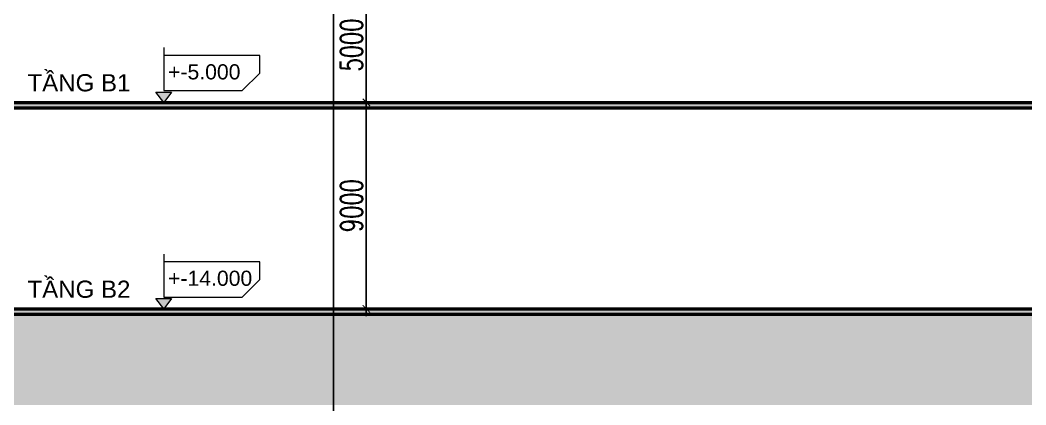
# Model space of a CAD drawing. Header units: millimetres. Extents: x 573003 to 1294762, y -9906 to 413061.
# Drawn here: x 638102 to 681915, y -3714 to 13063 of the extents above; entities that cross this region are included whole.
import ezdxf
from ezdxf.xclip import XClip

# ---------------------------------------------------------------- set-up
doc = ezdxf.new("R2010")
doc.units = ezdxf.units.MM
doc.header["$MEASUREMENT"] = 0
doc.linetypes.add('CENTER2', pattern=[28.575, 19.05, -3.175, 3.175, -3.175])
doc.linetypes.add('IMPORT-CE', pattern=[135, 90, -15, 15, -15])
doc.layers.get('DEFPOINTS').update_dxf_attribs({"color": 5, "lineweight": 0})
for name, color, linetype in [('A-ELEV-PATT 3', 251, 'Continuous'), ('A-GRID-LEVEL', 8, 'CENTER2'), ('A-WALL-PATT', 251, 'Continuous')]:
    doc.layers.add(name, color=color, linetype=linetype)
for name, color, linetype, lineweight in [('KT-Chu viet', 255, 'Continuous', 20), ('KT-Kich thuoc', 159, 'Continuous', 18), ('KT-Net cot', 2, 'Continuous', 50), ('KT-Net truc', 18, 'Continuous', 15), ('TEXT', 7, 'Continuous', 20)]:
    doc.layers.add(name, color=color, linetype=linetype, lineweight=lineweight)
doc.styles.add('Arial', font='arial.ttf')
doc.styles.add('DIM', font='vnsimli.shx', dxfattribs={"width": 0.7})
doc.styles.add('font unicode ccu', font='arial.ttf')
doc.dimstyles.new('CCU  KT1-320 A1', dxfattribs={"dimscale": 320, "dimtxt": 3, "dimasz": 1, "dimexe": 1, "dimexo": 0, "dimgap": 0.5, "dimtad": 1, "dimdec": 0, "dimdsep": 46, "dimtxsty": 'DIM', "dimblk1": 'ARCHTICK', "dimblk2": 'ARCHTICK', "dimsah": 1, "dimcen": 0, "dimdle": 1, "dimclrd": 256, "dimclre": 256, "dimclrt": 31, "dimadec": 0, "dimazin": 0, "dimtfac": 1, "dimtdec": 0, "dimtix": 1, "dimtmove": 1, "dimatfit": 3, "dimldrblk": 'DOT', "dimfxl": 8, "dimtolj": 1, "dimarcsym": 0})

# ---------------------------------------------------------------- blocks, each defined once
blk = doc.blocks.new('A$C61654A8E')
blk.add_hatch(color=256).paths.add_polyline_path([(-137, 178), (0, 0), (137, 178)])
blk.add_line((-341, 0), (341, 0))
for points in [[(0, 956), (0, 819)], [(-137, 178), (137, 178), (0, 0), (-137, 178)]]:
    blk.add_lwpolyline(points)
blk.add_lwpolyline([(1678, 512), (1678, 819), (0, 819), (0, 205), (1371, 205)], close=True)
blk = doc.blocks.new('coscaodotudong')
at = {"xscale": 0.8324273823791946, "yscale": 0.8324273823791946, "zscale": 0.8324273823791946}
blk.add_blockref('A$C61654A8E', (0, 0), dxfattribs=at)
at = {"layer": 'KT-Chu viet', "style": 'font unicode ccu'}
blk.add_attdef('%%P0.000', (64, 334), '', height=220, dxfattribs=at)
blk = doc.blocks.new('Levels')
at = {"layer": 'KT-Kich thuoc'}
for p, q in [((-9998.9, -5000), (-7793.2, -5000)), ((-9998.9, -14000), (-7793.2, -14000))]:
    blk.add_line(p, q, dxfattribs=at)
at = {"layer": 'KT-Net truc', "linetype": 'IMPORT-CE', "ltscale": 20, "elevation": 0}
for points in [[(-7437.9, -5000), (6189, -5000)], [(-7437.9, -14000), (6189, -14000)]]:
    blk.add_lwpolyline(points, dxfattribs=at)
at = {"layer": 'KT-Chu viet', "xscale": 3, "yscale": 3, "zscale": 3}
for p, values in [((-9146.4, -5000), {'%%P0.000': '+-5.000'}), ((-9146.4, -14000), {'%%P0.000': '+-14.000'})]:
    blk.add_blockref('coscaodotudong', p, dxfattribs=at).add_auto_attribs(values)
at = {"layer": 'TEXT', "char_height": 750, "attachment_point": 1, "style": 'Arial'}
for s, insert in [('TẦNG B1', (-15078.7, -3770.2, -0.1)), ('TẦNG B2', (-15078.7, -12770.2, -0.1))]:
    blk.add_mtext_dynamic_manual_height_columns(s, width=6337.899, gutter_width=7254, heights=[1732.6], dxfattribs=dict(at, insert=insert))
blk = doc.blocks.new('_ARCHTICK')
at = {"color": 0, "linetype": 'ByBlock', "const_width": 0.15}
blk.add_lwpolyline([(-0.5, -0.5), (0.5, 0.5)], dxfattribs=at)
blk = doc.blocks.new('*D149')
at = {"layer": 'DEFPOINTS', "color": 0, "transparency": 16777216}
for p in [(655244, 14476, 0), (653183, 9476), (655244, 9476, 0)]:
    blk.add_point(p, dxfattribs=at)
at = {"layer": 'KT-Kich thuoc', "lineweight": -2, "transparency": 16777216}
for p, q in [((655244, 14476), (652863, 14476)), ((653183, 14796), (653183, 9156)), ((655244, 9476), (652863, 9476))]:
    blk.add_line(p, q, dxfattribs=at)
at = {"layer": 'KT-Kich thuoc', "lineweight": -2, "transparency": 16777216, "xscale": 320, "yscale": 320, "zscale": 320}
for p, rotation in [((653183, 14476), 90), ((653183, 9476), 270)]:
    blk.add_blockref('_ARCHTICK', p, dxfattribs=dict(at, rotation=rotation))
at = {"layer": 'KT-Kich thuoc', "color": 31, "transparency": 16777216, "insert": (652543, 11976), "char_height": 960, "attachment_point": 5, "rotation": 90, "style": 'DIM'}
blk.add_mtext('\\A1;5000', dxfattribs=at)
blk = doc.blocks.new('_Dot')
at = {"color": 0, "linetype": 'ByBlock', "lineweight": -2}
blk.add_line((-0.5, 0), (-1, 0), dxfattribs=at)
at = {"color": 0, "linetype": 'ByBlock', "const_width": 0.5}
blk.add_lwpolyline([(-0.25, 0, 1), (0.25, 0, 1)], format="xyb", close=True, dxfattribs=at)
blk = doc.blocks.new('*D150')
at = {"layer": 'DEFPOINTS', "color": 0, "transparency": 16777216}
for p in [(655244, 9476, 0), (653183, 476), (655244, 476, 0)]:
    blk.add_point(p, dxfattribs=at)
at = {"layer": 'KT-Kich thuoc', "lineweight": -2, "transparency": 16777216}
for p, q in [((653183, 9796), (653183, 156)), ((655244, 9476), (652863, 9476)), ((655244, 476), (652863, 476))]:
    blk.add_line(p, q, dxfattribs=at)
at = {"layer": 'KT-Kich thuoc', "lineweight": -2, "transparency": 16777216, "xscale": 320, "yscale": 320, "zscale": 320}
for p, rotation in [((653183, 9476), 90), ((653183, 476), 270)]:
    blk.add_blockref('_ARCHTICK', p, dxfattribs=dict(at, rotation=rotation))
at = {"layer": 'KT-Kich thuoc', "color": 31, "transparency": 16777216, "insert": (652543, 4976), "char_height": 960, "attachment_point": 5, "rotation": 90, "style": 'DIM'}
blk.add_mtext('\\A1;9000', dxfattribs=at)

msp = doc.modelspace()

# ---------------------------------------------------------------- hatches: boundary and pattern name
at = {"layer": 'A-ELEV-PATT 3'}
h = msp.add_hatch(dxfattribs=at)
h.set_pattern_fill('EARTH', color=256, scale=175, angle=45)
h.set_pattern_definition([(45, (267823.7, -105882.1), (1e-13, 1571.5448), [1111.25, -1111.25]), (45, (267529, -105587.4), (1e-13, 1571.5448), [1111.25, -1111.25]), (45, (267234.4, -105292.7), (1e-13, 1571.5448), [1111.25, -1111.25]), (135, (267234.4, -105096.3), (-1571.5448, 1e-13), [1111.25, -1111.25]), (135, (267529, -104801.6), (-1571.5448, 1e-13), [1111.25, -1111.25]), (135, (267823.7, -104507), (-1571.5448, 1e-13), [1111.25, -1111.25])])
h.paths.add_polyline_path([(591062.5, 14015.8), (594637, 14015.8), (594637, 225.6), (706075.8, 225.6), (706075.8, 14015.8), (708713.5, 14015.8), (708713.5, -3714.1), (591062.5, -3714.1)])
at = {"layer": 'A-WALL-PATT'}
h = msp.add_hatch(color=256, dxfattribs=at)
h.dxf.hatch_style = 1
h.paths.add_polyline_path([(595437, 9475.6), (705275.8, 9475.6), (705275.8, 9225.6), (595437, 9225.6)])
h = msp.add_hatch(color=256, dxfattribs=at)
h.dxf.hatch_style = 1
h.paths.add_polyline_path([(594637, 475.6), (706075.8, 475.6), (706075.8, 225.6), (594637, 225.6)])

# ---------------------------------------------------------------- linework, layer by layer
at = {"layer": 'A-GRID-LEVEL', "ltscale": 75, "elevation": 0}
for points in [[(641616.8, 9475.6), (655243.7, 9475.6)], [(641616.8, 475.6), (655243.7, 475.6)]]:
    msp.add_lwpolyline(points, dxfattribs=at)
at = {"layer": 'KT-Net cot', "elevation": 0}
for points in [[(595437, 9475.6), (705275.8, 9475.6), (705275.8, 9225.6), (595437, 9225.6)], [(594637, 475.6), (706075.8, 475.6), (706075.8, 225.6), (594637, 225.6)]]:
    msp.add_lwpolyline(points, close=True, dxfattribs=at)
for points in [[(594637, 475.6), (706075.8, 475.6)], [(706075.8, 225.6), (594637, 225.6), (594637, 475.6)], [(652659.4, 475.6), (706075.8, 475.6)], [(706075.8, 225.6), (652659.4, 225.6)]]:
    msp.add_lwpolyline(points, dxfattribs=at)
at = {"layer": 'KT-Net truc', "linetype": 'IMPORT-CE', "ltscale": 20}
for p, q in [((573990.5, 9475.6, 0), (713096.7, 9475.6, 0)), ((573990.5, 475.6, 0), (713096.7, 475.6, 0))]:
    msp.add_line(p, q, dxfattribs=at)

# ---------------------------------------------------------------- block references
at = {"layer": 'A-WALL-PATT'}
ref = msp.add_blockref('Levels', (653502.6, 14475.6, 0), dxfattribs=at)
XClip(ref).set_block_clipping_path([(-19282.2316047037, -19213.4142947759), (-1742.8393161013, 140216.6709211473)])

# ---------------------------------------------------------------- dimensions: what is measured, and where the dimension line sits
at = {"layer": 'KT-Kich thuoc'}
for base, p1, p2, picture, middle in [((653183.3, 9475.6), (655243.7, 14475.6, 0), (655243.7, 9475.6, 0), '*D149', (652543.3, 11975.6)), ((653183.3, 475.6), (655243.7, 9475.6, 0), (655243.7, 475.6, 0), '*D150', (652543.3, 4975.6))]:
    dim = msp.add_linear_dim(base=base, p1=p1, p2=p2, angle=90, dimstyle='CCU  KT1-320 A1', dxfattribs=at)
    dim.commit()
    dim.dimension.update_dxf_attribs({"geometry": picture, "text_midpoint": middle})

doc.saveas('drawing.dxf')
